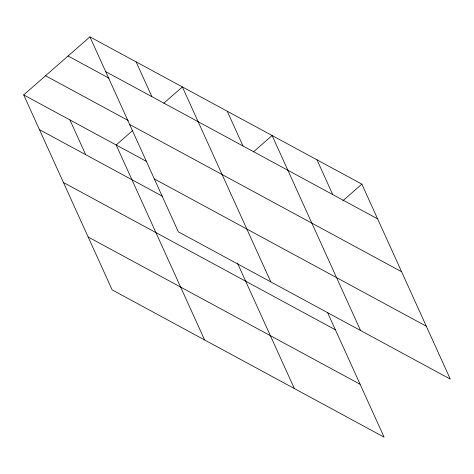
<?xml version="1.0" encoding="UTF-8"?>
<svg xmlns="http://www.w3.org/2000/svg" width="474" height="474" viewBox="0 0 474 474"><rect width="100%" height="100%" fill="white"/><g stroke="black" fill="none" stroke-linecap="round" stroke-linejoin="round"><path stroke-width="0.71" d="M327.51 312.396L384.1 437.147L112.148 289.881L23.7 94.901L89.9 36.854L361.852 184.119L450.3 379.099L178.343 231.833L89.9 36.854M132.548 130.605L116.166 144.973L204.614 339.953M163.797 103.208L182.366 86.926L270.808 281.906M253.537 151.804L272.106 135.523L360.554 330.502M342.738 200.881L361.852 184.119M105.666 71.61L377.618 218.875M68.055 56.009L109.073 78.222M45.545 75.745L128.241 120.526M129.651 124.484L401.602 271.744M23.7 94.901L146.733 161.521M154.358 178.959L426.316 326.225M39.466 129.657L162.493 196.277M63.451 182.531L335.408 329.797M88.164 237.006L360.116 384.272M316.982 159.821L332.748 194.577M227.236 111.224L243.002 145.98M237.462 263.129L294.354 388.55M136.133 61.887L151.893 96.643M69.933 119.94L85.699 154.69"/></g></svg>
